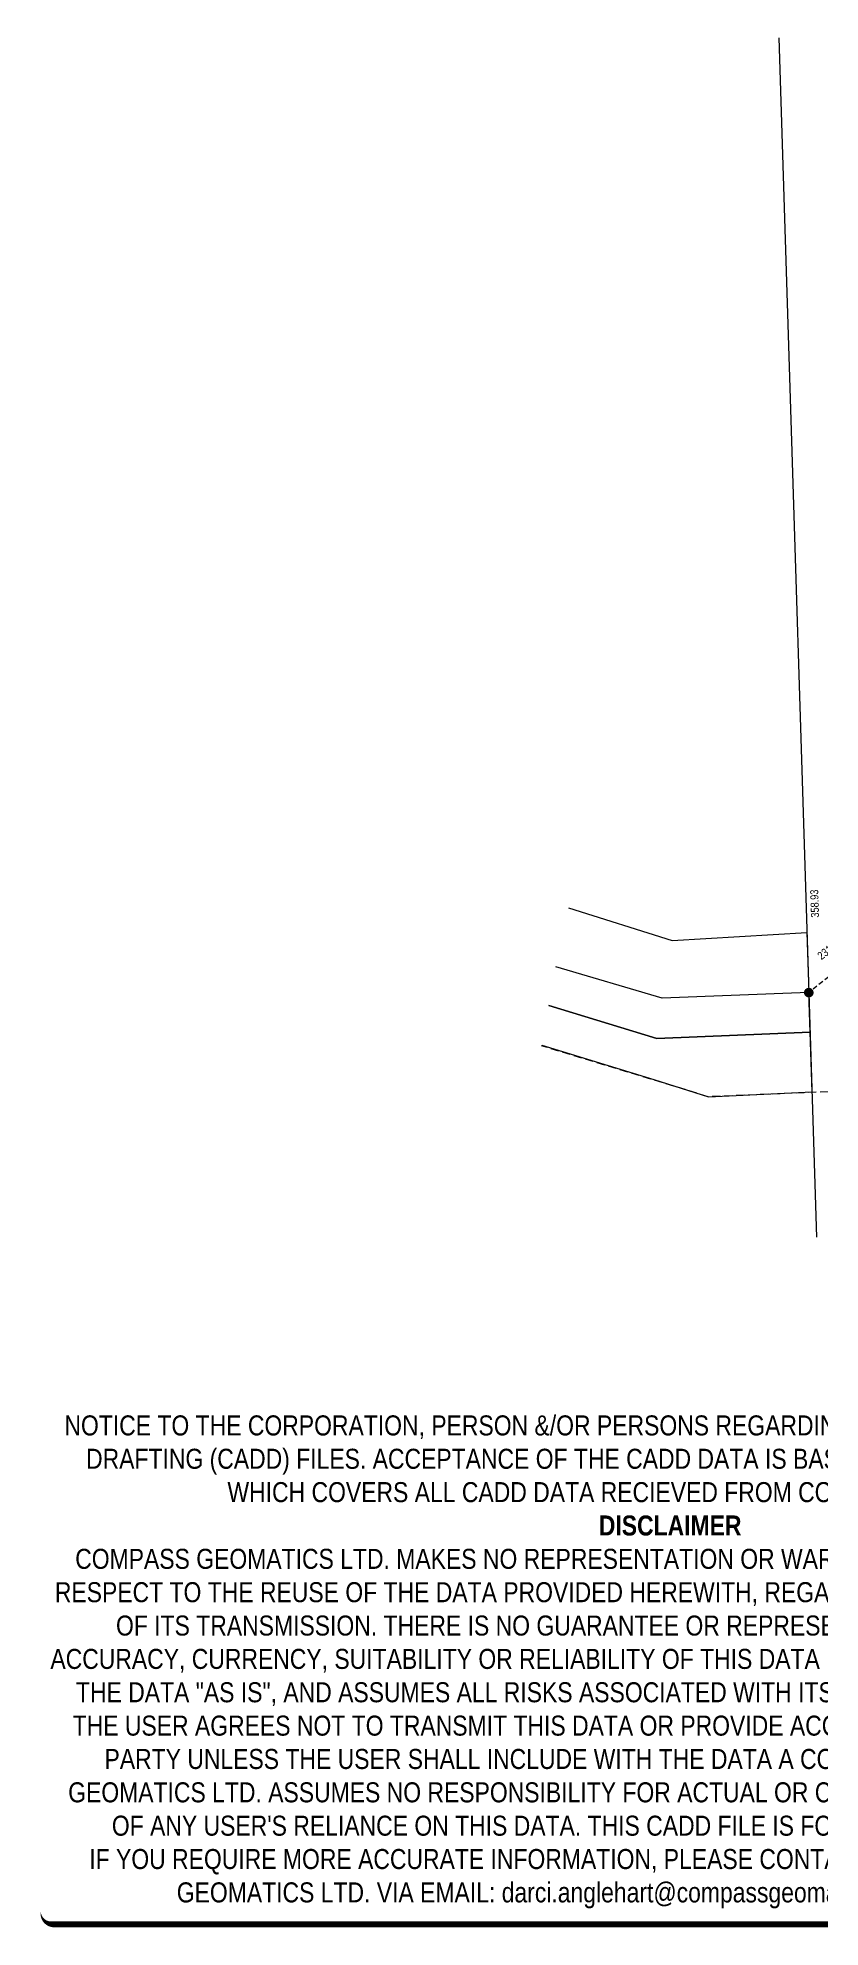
# Model space of a CAD drawing. Extents: x 647602 to 651305, y 5905257 to 5907618.
# Drawn here: x 648850 to 649827, y 5905257 to 5907617 of the extents above; entities that cross this region are included whole.
import ezdxf
from ezdxf.enums import TextEntityAlignment as Align

# ---------------------------------------------------------------- set-up
doc = ezdxf.new("R2010")
doc.units = 0
doc.header["$LTSCALE"] = 5
for name, pattern in [('foc-ACCESSROAD', [3.75, 2.5, -1.25]), ('foc-MONUMENT-BDYS', [6, 4, -2]), ('foc-TIELINE', [1.875, 1.25, -0.625])]:
    doc.linetypes.add(name, pattern=pattern)
for name, color, linetype in [('C-AR', 13, 'foc-ACCESSROAD'), ('C-WS-S', 13, 'Continuous'), ('L-BD', 7, 'Continuous'), ('L-MON', 1, 'Continuous'), ('L-MON-PLAN', 7, 'foc-MONUMENT-BDYS'), ('L-SEC', 7, 'Continuous'), ('L-TIE', 7, 'foc-TIELINE')]:
    doc.layers.add(name, color=color, linetype=linetype)
doc.layers.add('DISCLAIMER', color=7, linetype='Continuous', plot=False)
doc.styles.add('80', font='ARIALN.TTF', dxfattribs={"height": 10})
doc.styles.add('80L', font='ARIALN.TTF', dxfattribs={"height": 10})

# ---------------------------------------------------------------- blocks, each defined once
blk = doc.blocks.new('fdia')
at = {"color": 255, "const_width": 1}
blk.add_lwpolyline([(-0.5, 0, 1), (0.5, 0, 1)], format="xyb", close=True, dxfattribs=at)
blk = doc.blocks.new('Fdiaa')
blk.add_blockref('fdia', (0, 0))
blk = doc.blocks.new('fdib')
at = {"color": 1, "const_width": 1.6}
blk.add_lwpolyline([(-0.4, 0, 1), (0.4, 0, 1)], format="xyb", close=True, dxfattribs=at)
at = {"color": 1}
blk.add_circle((0, 0), 0.8, dxfattribs=at)
blk = doc.blocks.new('Fdibb')
blk.add_blockref('fdib', (0, 0))
blk = doc.blocks.new('fdicc')
for name in ['Fdibb', 'Fdiaa']:
    blk.add_blockref(name, (0, 0))
blk = doc.blocks.new('FDI')
blk.add_blockref('fdicc', (0, 0))
blk = doc.blocks.new('Disclaimer_Legal')
at = {"layer": 'DISCLAIMER', "color": 254, "flags": 128}
blk.add_lwpolyline([(-3613, -1105, 37.5, 37.5, 0), (4096, -1105, 37.5, 37.5, 0.414214), (4171, -1030, 37.5, 37.5, 0), (4171, 2079, 37.5, 0, 0.414214), (4096, 2154, 0, 0, 0), (-3613, 2154, 0, 0, 0.414214), (-3688, 2079, 0, 0, 0), (-3688, -1030, 0, 37.5, 0.414214)], format="xyseb", close=True, dxfattribs=at)
at = {"layer": 'DISCLAIMER', "color": 254, "insert": (242, 534), "char_height": 125, "width": 7717.57, "attachment_point": 5, "style": '80'}
blk.add_mtext('NOTICE TO THE CORPORATION, PERSON &/OR PERSONS REGARDING THIS COMPUTER AIDED DESIGN AND DRAFTING (CADD) FILES. ACCEPTANCE OF THE CADD DATA IS BASED ON THE FOLLOWING DISCLAIMER WHICH COVERS ALL CADD DATA RECIEVED FROM COMPASS GEOMATICS LTD.\\P{\\fArial Narrow|b1|i0|c0|p34;DISCLAIMER}\\PCOMPASS GEOMATICS LTD. MAKES NO REPRESENTATION OR WARRANTIES, EXPRESS OR IMPLIED, WITH RESPECT TO THE REUSE OF THE DATA PROVIDED HEREWITH, REGARDLESS OF ITS FORMAT OR THE MEANS OF ITS TRANSMISSION. THERE IS NO GUARANTEE OR REPRESENTATION TO THE USER AS TO THE ACCURACY, CURRENCY, SUITABILITY OR RELIABILITY OF THIS DATA FOR ANY PURPOSE. THE USER ACCEPTS THE DATA "AS IS", AND ASSUMES ALL RISKS ASSOCIATED WITH ITS USE. BY ACCEPTANCE OF THIS DATA, THE USER AGREES NOT TO TRANSMIT THIS DATA OR PROVIDE ACCESS OR ANY PART OF IT TO ANOTHER PARTY UNLESS THE USER SHALL INCLUDE WITH THE DATA A COPY OF THIS DISCLAIMER. COMPASS GEOMATICS LTD. ASSUMES NO RESPONSIBILITY FOR ACTUAL OR CONSEQUENTIAL DAMAGE AS A RESULT OF ANY USER\'S RELIANCE ON THIS DATA. THIS CADD FILE IS FOR ILLUSTRATION PURPOSES ONLY.\\PIF YOU REQUIRE MORE ACCURATE INFORMATION, PLEASE CONTACT DARCI ANGLEHART AT COMPASS GEOMATICS LTD. VIA EMAIL: darci.anglehart@compassgeomatics.ca OR CELL: 506-961-7292', dxfattribs=at)

msp = doc.modelspace()

# ---------------------------------------------------------------- linework, layer by layer
at = {"layer": 'C-WS-S', "flags": 128}
for points in [[(649512.929, 5906530.088), (649642.506, 5906489.441), (649810.621, 5906499.196), (649812.971, 5906424.296), (649629.964, 5906417.384), (649497.306, 5906456.576)], [(649488.496, 5906408.172), (649623.069, 5906367.119), (649814.876, 5906374.796), (649812.971, 5906424.296), (649629.964, 5906417.384), (649497.306, 5906456.576)], [(649479.485, 5906358.66), (649619.65, 5906315.9), (649687.643, 5906294.202), (649817.205, 5906300.538), (649814.876, 5906374.796), (649623.069, 5906367.119), (649488.496, 5906408.172)]]:
    msp.add_lwpolyline(points, dxfattribs=at)
at = {"layer": 'L-MON-PLAN', "ltscale": 0.5, "flags": 128}
msp.add_lwpolyline([(650561.093, 5906349.374), (650195.477, 5906339.315), (650169.728, 5906313.49), (649917.709, 5906303.87), (649687.643, 5906294.202), (649479.353, 5906357.933)], dxfattribs=at)
at = {"layer": 'L-SEC', "flags": 128}
msp.add_lwpolyline([(649775.56, 5907617.009), (649822.556, 5906118.727)], dxfattribs=at)
at = {"layer": 'L-TIE', "flags": 128}
msp.add_lwpolyline([(649911.306, 5906502.201), (649812.971, 5906424.296)], dxfattribs=at)

# ---------------------------------------------------------------- block references
at = {"layer": 'C-AR', "xscale": 0.199949614, "yscale": 0.199949614, "zscale": 0.199949614}
msp.add_blockref('Disclaimer_Legal', (649591.495, 5905481.459), dxfattribs=at)
at = {"layer": 'L-MON', "xscale": 4.99874035, "yscale": 4.99874035, "zscale": 4.99874035}
msp.add_blockref('FDI', (649812.971, 5906424.296), dxfattribs=at)

# ---------------------------------------------------------------- texts
at = {"layer": 'L-BD', "style": '80L'}
for s, height, rotation, p in [('358.93', 9.9975, 91.7966, (649820.212, 5906535.476)), ("231°36'45''", 9.99748, 38.3877, (649847.877, 5906486.201))]:
    msp.add_text(s, height=height, rotation=rotation, dxfattribs=at).set_placement(p, align=Align.MIDDLE)

doc.saveas('drawing.dxf')
